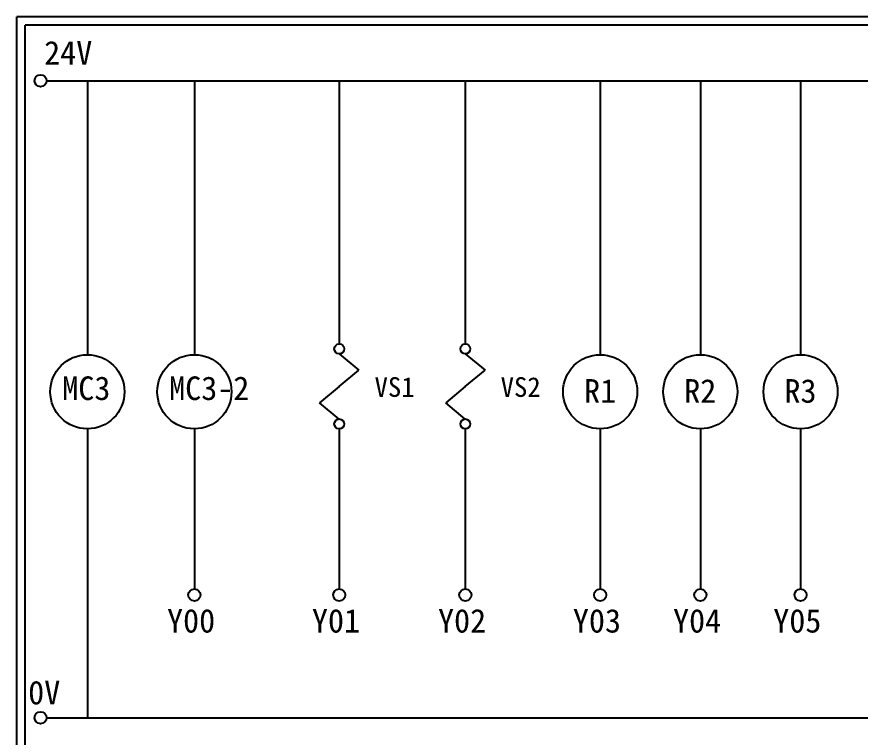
# Model space of a CAD drawing. Extents: x 926 to 1213, y 3 to 207.
# Drawn here: x 925.7 to 1054.5, y 97 to 207 of the extents above; entities that cross this region are included whole.
import ezdxf

# ---------------------------------------------------------------- set-up
doc = ezdxf.new("R2010")
doc.units = 0
doc.layers.add('圖框層', color=7, linetype='CONTINUOUS')
doc.layers.add('標尺寸層', color=3, linetype='CONTINUOUS')
doc.styles.add('STSL', font='KAIU.TTF')

msp = doc.modelspace()

# ---------------------------------------------------------------- linework, layer by layer
at = {"layer": '圖框層', "color": 7}
for p, q in [((1212.74, 206.97), (925.74, 206.97)), ((925.74, 3), (925.74, 206.97)), ((1211.49, 205.72), (926.99, 205.72)), ((926.99, 4.25), (926.99, 205.72))]:
    msp.add_line(p, q, dxfattribs=at)
at = {"layer": '標尺寸層', "color": 7}
for p, q in [((930.28, 197.22), (1207.88, 197.22)), ((936.51, 197.22), (936.51, 155.39)), ((952.84, 197.22), (952.84, 155.39)), ((974.96, 197.22), (974.96, 157.03)), ((994.21, 197.22), (994.21, 157.03)), ((1014.8, 197.22), (1014.8, 155.39)), ((1030.09, 197.22), (1030.09, 155.39)), ((1045.39, 197.22), (1045.39, 155.39)), ((974.96, 155.53), (977.96, 153.04)), ((994.21, 155.53), (997.22, 153.04)), ((974.96, 150.55), (977.96, 153.04)), ((994.21, 150.55), (997.22, 153.04)), ((974.96, 150.55), (971.96, 148.06)), ((994.21, 150.55), (991.21, 148.06)), ((974.96, 145.57), (971.96, 148.06)), ((994.21, 145.57), (991.21, 148.06)), ((936.51, 144.07), (936.51, 99.96)), ((952.84, 144.07), (952.84, 119.62)), ((974.96, 144.07), (974.96, 119.62)), ((994.21, 144.07), (994.21, 119.62)), ((1014.8, 144.07), (1014.8, 119.62)), ((1030.09, 144.07), (1030.09, 119.62)), ((1045.39, 144.07), (1045.39, 119.62)), ((930.49, 99.96), (1208.36, 99.96))]:
    msp.add_line(p, q, dxfattribs=at)
for centre, radius in [((929.36, 197.22), 0.92), ((974.96, 156.28), 0.751), ((994.21, 156.28), 0.751), ((936.51, 149.73), 5.66), ((952.84, 149.73), 5.66), ((1014.8, 149.73), 5.66), ((1030.09, 149.73), 5.66), ((1045.39, 149.73), 5.66), ((974.96, 144.82), 0.751), ((994.21, 144.82), 0.751), ((952.84, 118.7), 0.92), ((974.96, 118.7), 0.92), ((994.21, 118.7), 0.92), ((1014.8, 118.7), 0.92), ((1030.09, 118.7), 0.92), ((1045.39, 118.7), 0.92), ((929.36, 99.96), 0.92)]:
    msp.add_circle(centre, radius, dxfattribs=at)

# ---------------------------------------------------------------- texts
at = {"layer": '圖框層', "color": 4, "style": 'STSL'}
for s, height, p in [('24V', 3.6, (929.91, 199.68)), ('MC3', 3.6, (932.67, 148.47)), ('MC3-2', 3.6, (948.99, 148.47)), ('VS1', 3, (980.35, 148.95)), ('VS2', 3, (999.6, 148.95)), ('R1', 3.6, (1012.34, 148.06)), ('R2', 3.6, (1027.63, 148.06)), ('R3', 3.6, (1042.93, 148.06)), ('Y00', 3.6, (948.67, 112.96)), ('Y01', 3.6, (970.79, 112.96)), ('Y02', 3.6, (990.04, 112.96)), ('Y03', 3.6, (1010.63, 112.96)), ('Y04', 3.6, (1025.92, 112.96)), ('Y05', 3.6, (1041.22, 112.96)), ('0V', 3.6, (927.47, 102))]:
    msp.add_text(s, height=height, dxfattribs=at).set_placement(p)

doc.saveas('drawing.dxf')
